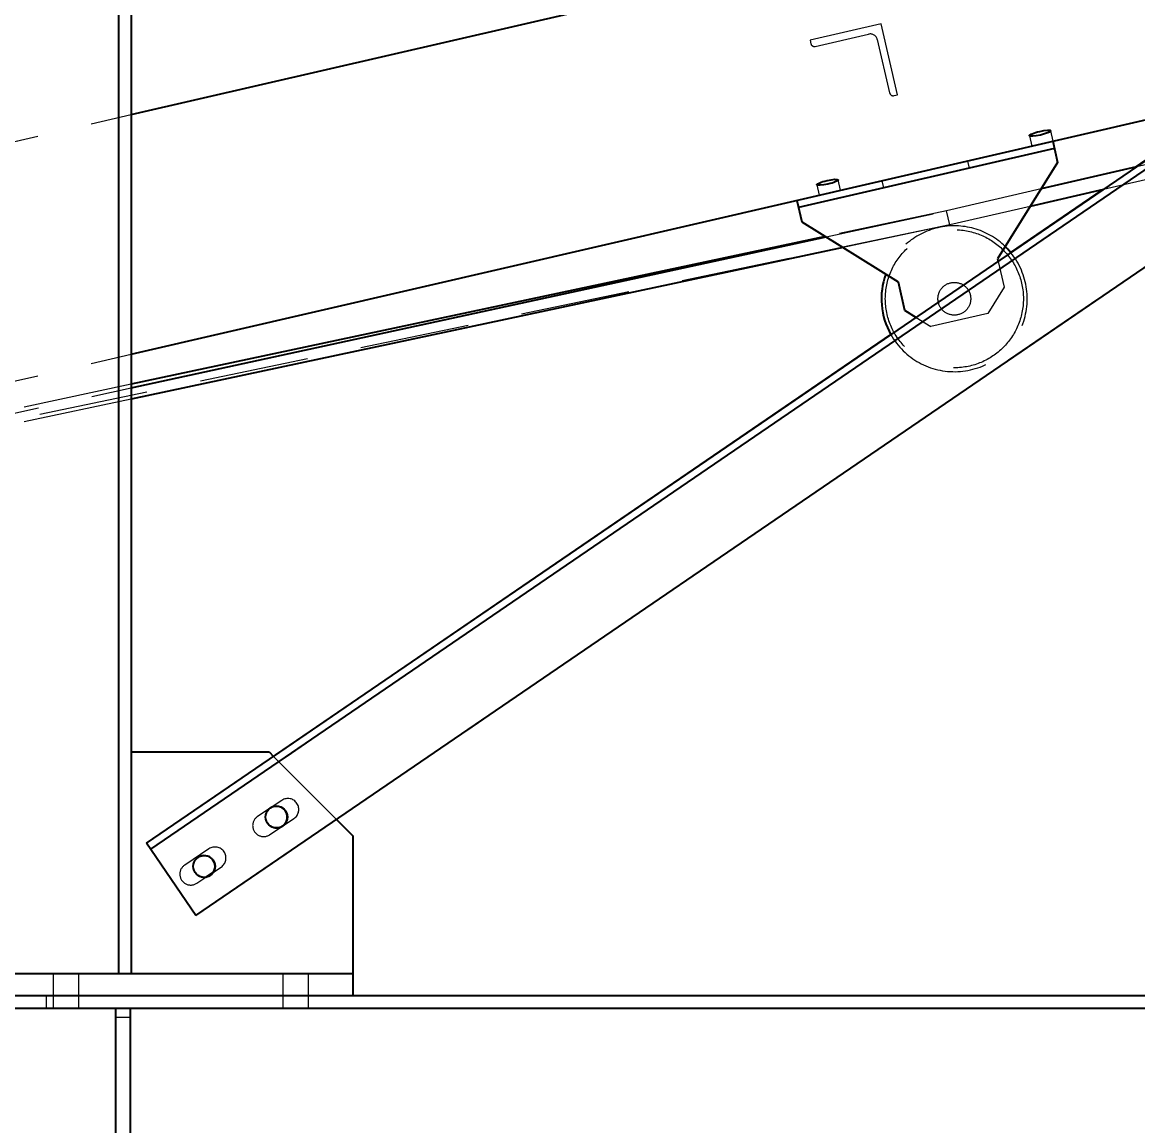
# Model space of a CAD drawing. Header units: millimetres. Extents: x 1293 to 41893, y 1011 to 26911.
# Drawn here: x 12355 to 13002, y 4842 to 5483 of the extents above; entities that cross this region are included whole.
import ezdxf

# ---------------------------------------------------------------- set-up
doc = ezdxf.new("R2010")
doc.units = ezdxf.units.MM
doc.header["$LTSCALE"] = 50
doc.linetypes.add('HIDDEN', pattern=[1.905, 1.27, -0.635])
doc.layers.add('CAPA_1', color=7, linetype='Continuous')
doc.layers.add('STRUC', color=4, linetype='Continuous')
doc.styles.add('SLDTEXTSTYLE0', font='TXT', dxfattribs={"width": 0.75})
doc.dimstyles.new('SLDDIMSTYLE0', dxfattribs={"dimtxt": 100, "dimasz": 100, "dimexe": 0, "dimexo": 0.0625, "dimgap": 25, "dimtad": 2, "dimdec": 0, "dimlfac": 1.5, "dimrnd": 1e-09, "dimzin": 12, "dimdsep": 46, "dimtxsty": 'SLDTEXTSTYLE0', "dimsah": 1, "dimcen": 0.09, "dimadec": 0, "dimazin": 3, "dimtfac": 1, "dimtdec": 0, "dimtofl": 0, "dimtmove": 0, "dimatfit": 3, "dimfxl": 1, "dimfrac": 2, "dimtolj": 1, "dimtzin": 12, "dimarcsym": 0})
doc.dimstyles.new('SLDDIMSTYLE1', dxfattribs={"dimtxt": 100, "dimasz": 100, "dimexe": 0, "dimexo": 0.0625, "dimgap": 25, "dimtad": 2, "dimdec": 4, "dimlfac": 75, "dimzin": 12, "dimdsep": 46, "dimtxsty": 'SLDTEXTSTYLE0', "dimsah": 1, "dimcen": 0.09, "dimadec": 0, "dimazin": 3, "dimtfac": 1, "dimtdec": 0, "dimtofl": 0, "dimtmove": 0, "dimatfit": 3, "dimfxl": 1, "dimfrac": 2, "dimtolj": 1, "dimtzin": 12, "dimarcsym": 0})

# ---------------------------------------------------------------- blocks, each defined once
blk = doc.blocks.new('_D_3')
at = {"layer": 'CAPA_1', "transparency": 16777216}
blk.add_arc((9899.27, 4708.49), 5214.32, 0, 13, dxfattribs=at)
for points in [[(14979.94, 5881.46), (14986.48, 5780.49), (15016.52, 5787.13)], [(15113.58, 4708.49), (15128.01, 4808.64), (15097.24, 4808.34)]]:
    blk.add_solid(points, dxfattribs=at)
at = {"layer": 'CAPA_1', "transparency": 16777216, "insert": (15196.76, 5413.27), "char_height": 100, "attachment_point": 1, "rotation": 276.5, "style": 'SLDTEXTSTYLE0'}
blk.add_mtext('13°', dxfattribs=at)
blk = doc.blocks.new('_D_5')
at = {"layer": 'CAPA_1', "transparency": 16777216}
for p, q in [((11574.4, 7831.18), (17588.06, 7831.18)), ((17538.06, 7831.18), (17538.06, 4708.49)), ((16485.16, 4708.49), (17588.06, 4708.49))]:
    blk.add_line(p, q, dxfattribs=at)
for points in [[(17538.06, 7831.18), (17522.68, 7731.18), (17553.45, 7731.18)], [(17538.06, 4708.49), (17553.45, 4808.49), (17522.68, 4808.49)]]:
    blk.add_solid(points, dxfattribs=at)
at = {"layer": 'CAPA_1', "transparency": 16777216, "insert": (17409.15, 6122.06), "char_height": 100, "attachment_point": 1, "rotation": 90, "style": 'SLDTEXTSTYLE0'}
blk.add_mtext('4684', dxfattribs=at)

msp = doc.modelspace()

# ---------------------------------------------------------------- linework, layer by layer
at = {"color": 7, "linetype": 'Continuous', "lineweight": 25}
for p, q in [((12417.7268163, 5428.9554034), (13086.5101497, 5583.3562019)), ((12417.7268163, 5289.925407), (13058.9978352, 5437.9744871)), ((12952.6888579, 5413.4311258), (12955.5457363, 5401.056626)), ((12953.6411507, 5409.3062926), (12805.1471529, 5375.0237519)), ((12955.5457363, 5401.056626), (12920.6477911, 5345.2082392)), ((13001.35486, 5398.5984334), (12946.0281149, 5385.8252478)), ((12982.1405349, 5385.4730821), (12939.6830339, 5375.6709957)), ((12804.1948601, 5379.1485852), (12807.0517385, 5366.7740853)), ((12807.0517385, 5366.7740853), (12862.9001252, 5331.8761401)), ((12820.7972595, 5358.1849305), (12417.7268163, 5272.4177951)), ((12417.7268163, 5270.3293035), (12821.1656468, 5357.9547366)), ((12831.1296098, 5351.7285615), (12417.7268163, 5263.7628623)), ((12920.6477911, 5345.2082392), (12920.9949782, 5343.7044066)), ((12862.9001252, 5331.8761401), (12866.7092964, 5315.376807)), ((12866.7092964, 5315.376807), (12873.4029265, 5311.1941627))]:
    msp.add_line(p, q, dxfattribs=at)
at = {"color": 1, "linetype": 'HIDDEN', "lineweight": 18}
for p, q in [((12853.0976665, 5481.6771228), (12811.8493338, 5472.1541948)), ((12862.6205945, 5440.4287901), (12853.0976665, 5481.6771228)), ((12811.8493338, 5472.1541948), (12812.326242, 5470.0884783)), ((12814.8607433, 5468.5047461), (12845.8002928, 5475.6477039)), ((12850.8774188, 5472.4751635), (12858.0203766, 5441.535614)), ((12860.554878, 5439.9518818), (12862.6205945, 5440.4287901)), ((12208.769483, 5380.7138019), (12417.7268163, 5428.9554034)), ((13137.3929205, 5430.0052943), (13001.35486, 5398.5984334)), ((12939.1781988, 5416.6957553), (12940.577438, 5410.6349842)), ((12952.9519379, 5413.4918626), (12951.5526986, 5419.5526337)), ((13118.1785954, 5416.8799431), (12982.1405349, 5385.4730821)), ((12903.1908586, 5402.0036123), (12904.1431514, 5397.878779)), ((12815.7579906, 5388.2019551), (12817.1572298, 5382.141184)), ((12829.5317296, 5384.9980624), (12828.1324904, 5391.0588335)), ((12854.6451521, 5386.4512654), (12853.6928594, 5390.5760987)), ((12946.0281149, 5385.8252478), (12891.1093701, 5373.1462565)), ((12939.6830339, 5375.6709957), (12893.0139557, 5364.89659)), ((12891.1093701, 5373.1462565), (12820.7972595, 5358.1849305)), ((12821.1656468, 5357.9547366), (12891.1093701, 5373.1462565)), ((12893.0139557, 5364.89659), (12891.1093701, 5373.1462565)), ((12893.0139557, 5364.89659), (10927.4567931, 4955.3114602)), ((12893.0139557, 5364.89659), (12831.1296098, 5351.7285615)), ((12920.9949782, 5343.7044066), (12924.4569623, 5328.7089061)), ((12924.4569623, 5328.7089061), (12914.9393408, 5313.4775279)), ((12873.4029265, 5311.1941627), (12881.9406746, 5305.8591856)), ((12914.9393408, 5313.4775279), (12881.9406746, 5305.8591856)), ((12208.769483, 5241.6838054), (12417.7268163, 5289.925407)), ((12417.7268163, 5272.4177951), (12208.769483, 5227.9549171)), ((12208.769483, 5224.9445377), (12417.7268163, 5270.3293035)), ((12417.7268163, 5263.7628623), (12208.769483, 5219.2999843))]:
    msp.add_line(p, q, dxfattribs=at)
at = {"color": 7, "linetype": 'Continuous', "lineweight": 25, "flags": 128}
msp.add_lwpolyline([(12928.411835, 5348.7708792), (12926.5437694, 5350.9141205), (12925.1215093, 5352.367685)], dxfattribs=at)
at = {"color": 1, "linetype": 'HIDDEN', "lineweight": 18}
for radius in [40.0666667, 9.525]:
    msp.add_circle((12895.5831293, 5322.0428566), radius, dxfattribs=at)
for centre, radius, start, end in [((12846.7525856, 5471.5228707), 4.2333333, 13, 103), ((12814.3853588, 5470.5638629), 2.11328, 193, 283), ((12860.0794934, 5442.0109986), 2.11328, 193, 283), ((12895.5831293, 5322.0428566), 42.3333333, 45.7526757643, 160.2473242357), ((12895.5831293, 5322.0428566), 42.3333333, 209.5228355502, 39.151277161)]:
    msp.add_arc(centre, radius, start, end, dxfattribs=at)
at = {"color": 7, "linetype": 'Continuous', "lineweight": 25}
msp.add_arc((12895.5831293, 5322.0428566), 42.3333333, 160.2473242357, 209.5228355502, dxfattribs=at)
for centre in [(12945.3654487, 5418.1241945), (12821.9452405, 5389.6303943)]:
    msp.add_ellipse(centre, major_axis=(6.1872499, 1.4284392), ratio=0.166678825, dxfattribs=at)
at = {"layer": 'STRUC', "linetype": 'Continuous', "lineweight": 25}
for p, q in [((12410.2761497, 6130.1529069), (12410.2761497, 4930.1529069)), ((12417.7268163, 6130.1529069), (12417.7268163, 4930.1529069)), ((12426.6634624, 5006.0253701), (13086.5101497, 5456.7682147)), ((12429.0513185, 5002.5297651), (13086.5101497, 5451.6414595)), ((13000.7982863, 5398.4699382), (13058.3795003, 5437.8317333)), ((12455.3177357, 4964.0781101), (13086.5101497, 5395.2471523)), ((12928.2982312, 5348.9098107), (12981.6045483, 5385.3493398)), ((12500.3586826, 5056.3757074), (12858.6719789, 5301.3141787)), ((12417.7268163, 5059.0075736), (12497.7268163, 5059.0075736)), ((12497.7268163, 5059.0075736), (12500.3640041, 5056.3703858)), ((12536.9161848, 5019.8182051), (12546.581483, 5010.1529069)), ((12455.3177357, 4964.0781101), (12426.6634624, 5006.0253701)), ((12546.581483, 4917.4529069), (12546.581483, 5010.1529069)), ((12461.0521606, 4986.2563766), (12465.5259659, 4989.2359681)), ((12546.581483, 4930.1529069), (12079.9148163, 4930.1529069)), ((13086.5101497, 4917.4502403), (7617.7268163, 4917.4502403)), ((12546.581483, 4917.4529069), (12079.9148163, 4917.4529069)), ((13086.5101497, 4909.9995736), (7617.7268163, 4909.9995736)), ((12408.7868163, 4715.9435736), (12408.7868163, 4909.9995736)), ((12417.253483, 4715.9435736), (12417.253483, 4909.9995736))]:
    msp.add_line(p, q, dxfattribs=at)
at = {"layer": 'STRUC', "linetype": 'HIDDEN', "lineweight": 18}
for p, q in [((12428.9684297, 5002.446313), (14036.0330775, 6101.0155319)), ((12455.2475598, 4964.0033453), (14062.3122076, 6062.5725642)), ((12981.6045483, 5385.3493398), (13000.7982863, 5398.4699382)), ((12858.6719789, 5301.3141787), (12928.2982312, 5348.9098107)), ((12426.5794179, 5005.9411282), (12500.3586826, 5056.3757074)), ((12500.3640041, 5056.3703858), (12536.9161848, 5019.8182051)), ((12505.1509023, 5030.8853684), (12491.0572362, 5021.4988699)), ((12498.0971101, 5010.9286203), (12512.1907762, 5020.3151189)), ((12455.2475598, 4964.0033453), (12426.5794179, 5005.9411282)), ((12462.8699041, 5002.7258728), (12448.776238, 4993.3393743)), ((12455.8161119, 4982.7691248), (12461.0521606, 4986.2563766)), ((12465.5259659, 4989.2359681), (12469.909778, 4992.1556233)), ((12372.506483, 4930.1529069), (12372.506483, 4917.4529069)), ((12387.3231497, 4917.4529069), (12387.3231497, 4930.1529069)), ((12505.8398163, 4930.1529069), (12505.8398163, 4917.4529069)), ((12520.656483, 4917.4529069), (12520.656483, 4930.1529069)), ((12368.449483, 4909.9995736), (12368.449483, 4917.4502403)), ((12372.5051497, 4917.4502403), (12372.5051497, 4909.9995736)), ((12387.3218163, 4909.9995736), (12387.3218163, 4917.4502403)), ((12505.838483, 4917.4502403), (12505.838483, 4909.9995736)), ((12520.6551497, 4909.9995736), (12520.6551497, 4917.4502403)), ((12417.253483, 4904.9195736), (12408.7868163, 4904.9195736))]:
    msp.add_line(p, q, dxfattribs=at)
at = {"layer": 'STRUC', "linetype": 'Continuous', "lineweight": 25}
for centre in [(12502.0472066, 5021.1888494), (12460.0999466, 4992.5345761)]:
    msp.add_circle(centre, 6.35, dxfattribs=at)
at = {"layer": 'STRUC', "linetype": 'HIDDEN', "lineweight": 18}
for centre, start, end in [((12508.6708392, 5025.6002436), 303.6639444736, 123.6639444736), ((12501.958144, 5021.129533), 123.6639444736, 304.3560213525), ((12494.5771731, 5016.2137451), 123.6639444736, 303.6639444736), ((12466.389841, 4997.4407481), 303.6639444736, 123.6639444736), ((12452.296175, 4988.0542495), 123.6639444736, 303.6639444736), ((12460.0203611, 4992.461391), 132.1131166578, 329.0592874346)]:
    msp.add_arc(centre, 6.35, start, end, dxfattribs=at)
at = {"layer": 'STRUC', "linetype": 'Continuous', "lineweight": 25}
for centre, start, end in [((12501.958144, 5021.129533), 304.3560213525, 123.6639444736), ((12460.0203611, 4992.461391), 329.0592828813, 132.1131166578)]:
    msp.add_arc(centre, 6.35, start, end, dxfattribs=at)

# ---------------------------------------------------------------- dimensions: what is measured, and where the dimension line sits
at = {"layer": 'CAPA_1'}
dim = msp.add_linear_dim(base=(17538.0605071, 4708.4929069), p1=(11510.8968592, 7831.1769069), p2=(16421.6646746, 4708.4929069), angle=90, dimstyle='SLDDIMSTYLE0', dxfattribs=at)
dim.commit()
dim.dimension.update_dxf_attribs({"geometry": '_D_5', "text_midpoint": (17538.0605071, 6269.8349069), "dimtype": 160})
dim = msp.add_angular_dim_2l(base=(15080.062669, 5298.7701303), line1=((16421.6646746, 4708.4929069), (6449.8953906, 4708.4929069)), line2=((16705.6180701, 6279.8631045), (11026.6060803, 4968.759879)), dimstyle='SLDDIMSTYLE1', dxfattribs=at)
dim.commit()
dim.dimension.update_dxf_attribs({"geometry": '_D_3', "text_midpoint": (15080.062669, 5298.7701303), "dimtype": 162})

doc.saveas('drawing.dxf')
